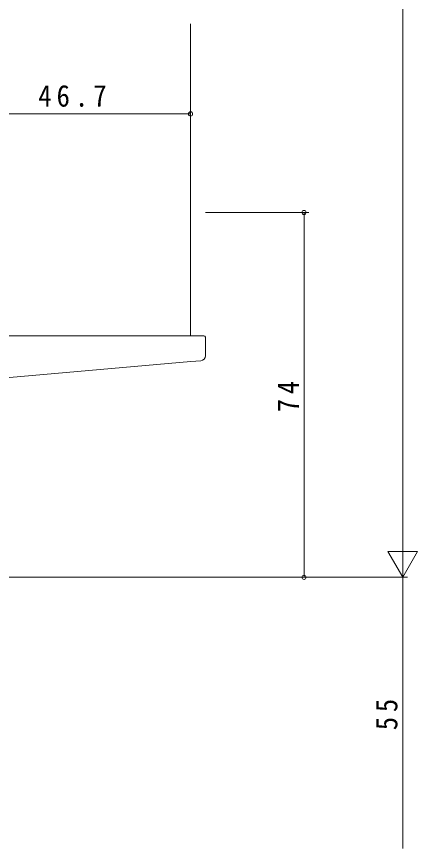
# Model space of a CAD drawing. Units: millimetres on the paper. Extents: x -420 to 373, y -297 to 267.
# Drawn here: x -226.7 to -145.4, y -212.5 to -44.9 of the extents above; entities that cross this region are included whole.
import ezdxf

# ---------------------------------------------------------------- set-up
doc = ezdxf.new("R2010")
doc.units = ezdxf.units.MM
for name, color, linetype, lineweight in [('0-4_YKK_12', 2, 'Continuous', 9), ('0-5_YKK_13', 4, 'Continuous', 9), ('0-7_YKK_D', 6, 'Continuous', 9)]:
    doc.layers.add(name, color=color, linetype=linetype, lineweight=lineweight)
doc.styles.add('ＭＳ ゴシック', font='')
doc.styles.get('ＭＳ ゴシック').set_extended_font_data('MS Gothic')

msp = doc.modelspace()

# ---------------------------------------------------------------- linework, layer by layer
at = {"layer": '0-4_YKK_12'}
msp.add_line((-191.405, -46.407), (-191.405, -109.657), dxfattribs=at)
at = {"layer": '0-5_YKK_13'}
for p, q in [((-245.905, -109.657), (-191.405, -109.657)), ((-188.705, -109.657), (-191.405, -109.657)), ((-188.405, -113.741), (-188.405, -109.957)), ((-241.779, -119.327), (-191.318, -114.912)), ((-191.318, -114.912), (-189.318, -114.737))]:
    msp.add_line(p, q, dxfattribs=at)
for centre, radius, start, end in [((-188.705, -109.957), 0.3, 0, 90), ((-189.405, -113.741), 1, 275, 0)]:
    msp.add_arc(centre, radius, start, end, dxfattribs=at)
at = {"layer": '0-7_YKK_D'}
for p, q in [((-148.405, 185.343), (-148.405, -152.657)), ((-191.405, -108.657), (-191.405, -63.657)), ((-238.105, -64.657), (-191.405, -64.657)), ((-188.405, -84.657), (-167.405, -84.657)), ((-168.405, -158.657), (-168.405, -84.657)), ((-148.405, -158.657), (-148.405, -148.265)), ((-145.405, -153.461), (-151.405, -153.461)), ((-148.405, -158.657), (-151.405, -153.461)), ((-148.405, -158.657), (-145.405, -153.461)), ((-235.105, -158.657), (-147.405, -158.657)), ((-223.205, -158.657), (-147.405, -158.657)), ((-188.405, -158.657), (-167.405, -158.657)), ((-148.405, -158.657), (-148.405, -213.657))]:
    msp.add_line(p, q, dxfattribs=at)
for centre in [(-191.405, -64.657), (-168.405, -84.657), (-168.405, -158.657)]:
    msp.add_circle(centre, 0.425, dxfattribs=at)

# ---------------------------------------------------------------- texts
at = {"layer": '0-7_YKK_D', "color": 3, "insert": (-222.275, -63.257), "char_height": 4.399, "attachment_point": 7, "style": 'ＭＳ ゴシック'}
msp.add_mtext('\\T1.38;\\W0.9;46.7', dxfattribs=at)
at = {"layer": '0-7_YKK_D', "color": 3, "char_height": 4.399, "attachment_point": 7, "rotation": 90, "style": 'ＭＳ ゴシック'}
for s, insert in [('\\T1.36;\\W0.9;74', (-169.405, -125.177)), ('\\T1.36;\\W0.9;55', (-149.405, -189.677))]:
    msp.add_mtext(s, dxfattribs=dict(at, insert=insert))

doc.saveas('drawing.dxf')
